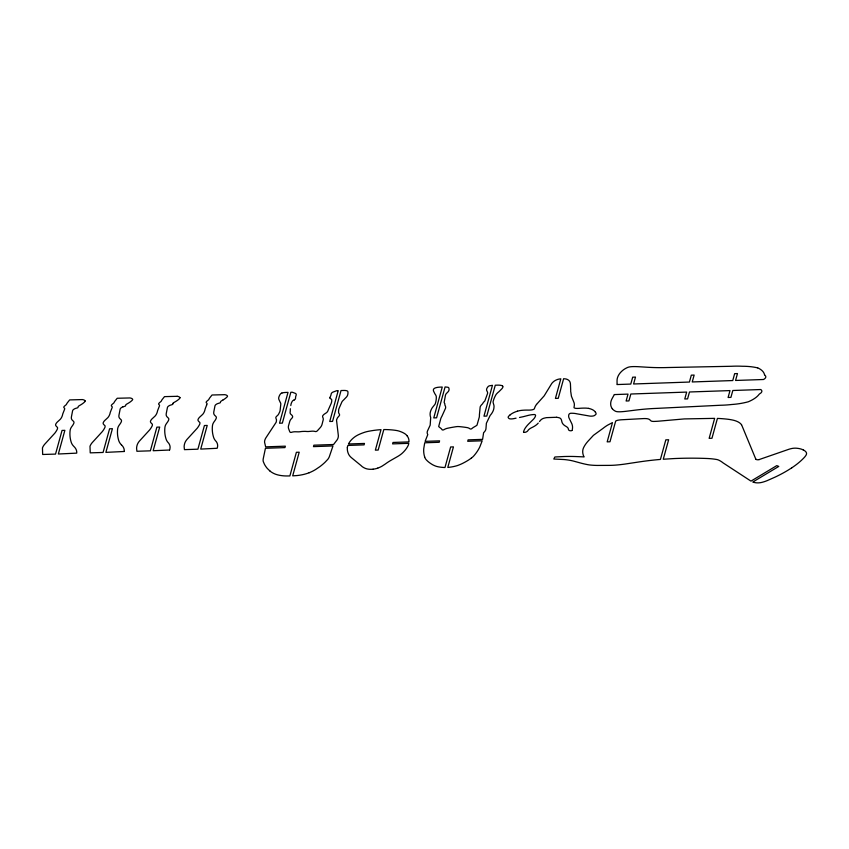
<?xml version="1.0" encoding="UTF-8"?>
<svg xmlns="http://www.w3.org/2000/svg" width="849" height="849" viewBox="0 0 849 849"><rect width="100%" height="100%" fill="white"/><g stroke="black" fill="none" stroke-linecap="round" stroke-linejoin="round"><path stroke-width="1.27" d="M290.814 405.546L290.889 405.015A37.589 16.237 -6.2 0 1 292.332 401.206A4.723 2.038 -6.2 0 1 294.157 399.964M290.337 408.709L290.241 411.457A15.707 6.792 -6.2 0 0 290.454 413.877L292.003 415.32A14.486 6.261 -6.2 0 1 292.555 416.371A5.603 2.42 -6.2 0 1 292.544 417.241A15.558 6.718 -6.2 0 1 291.695 418.44A19.272 8.331 -6.2 0 0 289.891 421.019L288.533 425.689A28.335 12.247 -6.2 0 0 288.575 428.618L289.721 431.589A6.198 2.674 -6.2 0 0 290.326 432.321L290.814 432.428A1.772 0.764 -6.2 0 0 291.568 432.311A5.253 2.271 -6.2 0 1 295.155 431.759L298.19 431.844A8.511 3.683 -6.2 0 0 300.387 431.685A8.681 3.757 -6.2 0 1 303.539 431.409A8.681 3.746 -6.2 0 1 306.585 431.472A8.511 3.683 -6.2 0 0 308.728 431.483L311.88 431.186A5.264 2.271 -6.2 0 1 315.212 431.504A1.772 0.764 -6.2 0 0 315.934 431.557L316.486 431.419A6.198 2.674 -6.2 0 0 317.505 430.623L320.328 427.525A28.282 12.215 -6.2 0 0 321.994 424.532L323.204 419.873A19.272 8.331 -6.2 0 0 322.8 417.368A15.558 6.728 -6.2 0 1 322.609 416.201A5.603 2.42 -6.2 0 1 323.076 415.32A14.571 6.293 -6.2 0 1 324.212 414.206L326.6 412.635A15.707 6.792 -6.2 0 0 328.16 410.152L331.078 403.625A37.611 16.248 -6.2 0 0 331.726 399.847A4.733 2.048 -6.2 0 0 330.558 398.712A2.738 1.178 -6.2 0 1 330.102 398.17A1.56 0.669 -6.2 0 1 329.943 398.022M173.047 403.328L172.888 404.028A1.56 0.679 -6.2 0 1 172.305 404.57L170.331 405.185A5.105 2.207 -6.2 0 0 168.707 406.002A6.516 2.812 -6.2 0 0 167.837 406.745A10.156 4.383 -6.2 0 0 167.327 408.029L166.415 412.731A36.422 15.738 -6.2 0 0 166.202 415.087L166.319 415.554A20.44 8.83 -6.2 0 0 166.988 416.774L168.272 418.016A7.991 3.449 -6.2 0 1 168.802 419.183A16.152 6.983 -6.2 0 1 168.378 420.616A40.062 17.309 -6.2 0 1 166.988 422.823A45.517 19.665 -6.2 0 0 165.491 425.232A41.59 17.967 -6.2 0 0 164.865 427.885A147.949 63.93 -6.2 0 0 166.043 438.965A42.312 18.285 -6.2 0 0 168.718 443.22A34.565 14.932 -6.2 0 1 169.577 449.928L169.598 449.928M124.251 451.488L105.892 452.368L112.408 428.703L109.585 428.798L103.069 452.464L90.227 452.857L89.994 446.309A37.589 16.237 -6.2 0 1 92.159 442.69L102.305 431.6A65.628 28.357 -6.2 0 0 104.841 427.578A9.318 4.022 -6.2 0 0 105.032 426.962A21.257 9.18 -6.2 0 0 105.064 425.965A3.131 1.348 -6.2 0 0 104.82 425.582A25.767 11.133 -6.2 0 1 103.398 424.054A7.683 3.322 -6.2 0 1 103.345 422.452A19.156 8.278 -6.2 0 1 105.647 419.682L107.834 417.655A29.545 12.767 -6.2 0 0 109.425 415.14A47.236 20.408 -6.2 0 0 110.243 412.434L112.174 407.52A6.421 2.77 -6.2 0 0 112.142 406.724A4.998 2.154 -6.2 0 0 111.824 406.384A7.132 3.078 -6.2 0 1 111.378 405.801A3.672 1.581 -6.2 0 1 111.58 405.026A9.35 4.043 -6.2 0 1 112.503 404.071L113.66 403.126A5.434 2.345 -6.2 0 0 114.063 402.585A24.441 10.559 -6.2 0 1 114.859 401.206L117.204 398.266L129.876 397.948A5.136 2.218 -6.2 0 1 132.614 399.274A2.218 0.955 -6.2 0 1 132.624 399.688A10.931 4.723 -6.2 0 1 131.425 400.983A27.837 12.024 -6.2 0 1 127.902 403.434L126.575 404.198A4.988 2.154 -6.2 0 0 125.758 404.952L125.61 405.61A1.56 0.669 -6.2 0 1 125.015 406.204L123.041 406.809M206.583 405.185L207.007 404.251A6.421 2.77 -6.2 0 0 206.976 403.445A4.998 2.154 -6.2 0 0 206.657 403.116A7.132 3.078 -6.2 0 1 206.211 402.532A3.672 1.581 -6.2 0 1 206.413 401.757A9.35 4.043 -6.2 0 1 207.336 400.802L208.493 399.858A5.434 2.345 -6.2 0 0 208.896 399.317A24.441 10.559 -6.2 0 1 209.692 397.937L212.038 394.997L224.709 394.679A5.136 2.218 -6.2 0 1 227.447 396.005A2.207 0.955 -6.2 0 1 227.458 396.419A10.899 4.712 -6.2 0 1 226.258 397.703A27.837 12.024 -6.2 0 1 222.735 400.155M206.551 405.238L205.076 409.165A47.236 20.408 -6.2 0 1 204.259 411.871A29.545 12.767 -6.2 0 1 202.667 414.386L200.481 416.413A19.156 8.278 -6.2 0 0 198.178 419.173A7.683 3.322 -6.2 0 0 198.231 420.775A25.767 11.133 -6.2 0 0 199.653 422.314A3.131 1.348 -6.2 0 1 199.897 422.696A21.257 9.18 -6.2 0 1 199.865 423.683A9.318 4.022 -6.2 0 1 199.674 424.309A65.628 28.357 -6.2 0 1 197.138 428.321L186.992 439.421A37.589 16.237 -6.2 0 0 184.827 443.04A58.889 25.449 -6.2 0 0 184.137 446.691L184.445 449.641L197.902 449.185L204.418 425.529L207.23 425.423L200.725 449.089L217.142 448.283A34.586 14.942 -6.2 0 0 216.272 441.576A42.27 18.264 -6.2 0 1 213.598 437.32A148.044 63.962 -6.2 0 1 212.409 426.24A41.59 17.967 -6.2 0 1 213.025 423.598A45.337 19.591 -6.2 0 1 214.521 421.189A40.232 17.383 -6.2 0 0 215.922 418.971A16.152 6.983 -6.2 0 0 216.346 417.538A7.991 3.449 -6.2 0 0 215.816 416.371L214.532 415.129A20.684 8.936 -6.2 0 1 213.863 413.909L213.746 413.452A36.422 15.738 -6.2 0 1 213.959 411.086L214.871 406.384A10.114 4.372 -6.2 0 1 215.37 405.1A6.452 2.791 -6.2 0 1 216.24 404.357A5.094 2.197 -6.2 0 1 217.875 403.54L219.849 402.935A1.56 0.669 -6.2 0 0 220.411 402.437L220.591 401.683A4.988 2.154 -6.2 0 1 221.409 400.93L222.735 400.155M539.508 421.518L540.07 420.807A14.348 6.198 -6.2 0 1 541.747 419.236A5.678 2.451 -6.2 0 1 543.954 418.217A14.688 6.346 -6.2 0 1 546.597 417.634L556.562 417.284M536.526 404.421L544.198 395.836L551.712 383.557A21.745 9.392 -6.2 0 1 553.548 381.647A11.557 4.988 -6.2 0 1 558.09 379.291A2.961 1.274 -6.2 0 1 558.759 379.153L560.818 378.803L555.426 398.414L558.239 398.319L563.64 378.707L564.627 378.824A8.437 3.651 -6.2 0 1 565.88 378.972L566.124 379.025A10.071 4.351 -6.2 0 1 567.96 379.79A14.603 6.304 -6.2 0 1 569.881 381.806A33.005 14.263 -6.2 0 1 570.443 384.257L570.719 390.625M169.535 450.023L153.181 450.734L159.697 427.068L156.874 427.164L150.369 450.83L136.901 451.275L136.593 448.325A58.889 25.449 -6.2 0 1 137.283 444.674A37.706 16.29 -6.2 0 1 139.448 441.066L149.604 429.965A65.776 28.42 -6.2 0 0 152.13 425.943A9.35 4.043 -6.2 0 0 152.332 425.328A21.045 9.095 -6.2 0 0 152.353 424.341A3.099 1.337 -6.2 0 0 152.109 423.948A25.767 11.133 -6.2 0 1 150.697 422.42A7.673 3.322 -6.2 0 1 150.644 420.817A19.177 8.288 -6.2 0 1 152.937 418.058L155.123 416.021A29.545 12.767 -6.2 0 0 156.715 413.505A47.236 20.408 -6.2 0 0 157.543 410.799L159.463 405.886A6.421 2.77 -6.2 0 0 159.432 405.09A4.998 2.154 -6.2 0 0 159.113 404.75A7.132 3.078 -6.2 0 1 158.667 404.166A3.672 1.581 -6.2 0 1 158.869 403.392A9.403 4.065 -6.2 0 1 159.803 402.437L160.949 401.492A5.434 2.345 -6.2 0 0 161.363 400.951A24.441 10.559 -6.2 0 1 162.148 399.571L164.494 396.632L177.165 396.313M759.165 459.564L788.105 449.546A13.658 5.901 -6.2 0 1 792.223 448.421A7.737 3.343 -6.2 0 1 796.67 448.23A15.112 6.527 -6.2 0 1 803.143 449.864M519.514 417.475L522.464 416.859A37.547 16.227 -6.2 0 0 523.706 416.572L526.412 415.872A25.141 10.857 -6.2 0 1 529.903 415.023A11.44 4.945 -6.2 0 1 532.811 414.62A6.803 2.94 -6.2 0 1 534.52 414.535L535.019 414.673A4.245 1.836 -6.2 0 1 535.517 415.787A24.663 10.655 -6.2 0 1 533.427 419.279L528.842 423.789A66.18 28.59 -6.2 0 0 525.372 427.896A49.826 21.522 -6.2 0 0 523.674 431.409A8.479 3.661 -6.2 0 0 523.536 432.13M516.075 418.175L514.6 418.472A11.557 4.988 -6.2 0 1 512.881 418.79A4.67 2.016 -6.2 0 1 510.143 418.865A2.717 1.178 -6.2 0 1 509.326 418.684A3.269 1.411 -6.2 0 1 508.922 418.43A11.249 4.861 -6.2 0 1 508.19 417.453A3.927 1.698 -6.2 0 1 508.307 416.742A16.237 7.015 -6.2 0 1 509.803 415.129M269.886 470.951L267.35 468.499A91.957 39.733 -6.2 0 1 264.474 464.339L263.264 461.548A35.361 15.282 -6.2 0 1 263.222 458.842L265.44 448.283L284.956 447.603L285.349 446.171L265.641 446.85L264.867 443.475A25.884 11.186 -6.2 0 1 264.623 441.109A35.913 15.515 -6.2 0 1 265.833 437.946L276.116 422.314A9.732 4.203 -6.2 0 0 276.328 421.242A22.753 9.827 -6.2 0 0 276.434 419.533A25.13 10.857 -6.2 0 1 275.84 417.496A3.98 1.719 -6.2 0 1 275.999 417.061A16.333 7.057 -6.2 0 1 277.623 415.405A17.967 7.758 -6.2 0 0 279.056 413.155A30.161 13.032 -6.2 0 0 280.085 410.683L280.817 404.007A16.747 7.238 -6.2 0 0 280.202 402.309L279.204 400.102A18.126 7.832 -6.2 0 1 278.727 397.735A32.962 14.242 -6.2 0 1 279.427 395.698A27.911 12.056 -6.2 0 1 280.51 393.915A3.216 1.39 -6.2 0 1 281.826 393.076M741.517 424.617L755.801 459.118M570.74 391.527L571.419 396.228L574.02 402.596A36.581 15.802 -6.2 0 1 574.264 405.854L574.02 407.414A2.027 0.87 -6.2 0 0 574.264 407.891A6.145 2.653 -6.2 0 0 575.208 408.242A2.388 1.029 -6.2 0 0 576.015 408.369A9.466 4.096 -6.2 0 0 579.283 408.337A27.89 12.056 -6.2 0 1 584.929 408.104A10.963 4.733 -6.2 0 1 588.495 408.401M803.165 449.853A18.381 7.938 -6.2 0 1 805.881 451.848A13.478 5.826 -6.2 0 1 806.539 453.727A15.378 6.643 -6.2 0 1 805.818 455.52A38.874 16.8 -6.2 0 1 803.77 458.014A104.512 45.156 -6.2 0 1 791.767 467.831M791.746 467.82A120.537 52.086 -6.2 0 1 775.211 477.064L767.178 480.63A26.34 11.377 -6.2 0 1 762.593 482.19A8.246 3.566 -6.2 0 1 758.242 482.869A8.193 3.545 -6.2 0 1 754.74 482.561A12.884 5.572 -6.2 0 1 752.776 482.041L778.777 466.419L776.761 465.634L750.972 481.118L722.966 462.801A38.067 16.449 -6.2 0 0 718.891 460.211A9.774 4.224 -6.2 0 0 716.843 459.521A41.527 17.946 -6.2 0 0 707.97 458.534A178.502 77.132 -6.2 0 0 674.223 458.556L663.271 459.235L668.641 439.75L665.818 439.846L660.426 459.426A148.416 64.131 -6.2 0 0 637.44 462.185L624.705 464.106A72.292 31.243 -6.2 0 1 615.822 465.093A40.572 17.532 -6.2 0 1 609.211 465.379L597.176 465.432A42.471 18.349 -6.2 0 1 590.543 465.061A25.343 10.952 -6.2 0 1 586.733 464.467A78.798 34.045 -6.2 0 1 579.315 462.673L573.393 461.06A38.152 16.481 -6.2 0 0 564.15 459.542L553.803 459.022L554.853 456.995L564.129 456.518A78.777 34.034 -6.2 0 1 575.261 456.529L584.165 456.889A29.11 12.576 -6.2 0 1 583.178 454.788A57.403 24.801 -6.2 0 1 582.817 450.14A43.299 18.71 -6.2 0 1 583.932 446.988A78.448 33.896 -6.2 0 1 587.837 441.406L593.451 435.325L603.108 428.31A51.566 22.276 -6.2 0 1 607.555 425.19L612.469 422.6L607.173 441.862L609.985 441.767L615.674 421.093A3.81 1.645 -6.2 0 1 618.412 420.149A11.44 4.945 -6.2 0 1 621.479 419.777L643.616 418.578A11.536 4.988 -6.2 0 1 646.896 418.674A6.134 2.653 -6.2 0 1 649.75 419.756L651.098 420.955A2.006 0.86 -6.2 0 0 651.958 421.263A4.585 1.985 -6.2 0 0 654.048 421.422A39.171 16.927 -6.2 0 0 659.8 421.072L684.305 418.918L714.646 418.366L709.148 438.349L711.971 438.254L717.426 418.408A74.903 32.368 -6.2 0 1 728.187 419.279A34.841 15.049 -6.2 0 1 734.491 420.499A23.05 9.955 -6.2 0 1 741.453 424.638M759.208 459.606A2.505 1.082 -6.2 0 1 755.843 459.107M502.704 386.189A4.447 1.921 -6.2 0 0 501.09 385.393A8.394 3.629 -6.2 0 0 497.302 385.149L495.275 385.223L486.785 416.063L483.962 416.169L492.452 385.319L489.555 385.796A2.197 0.945 -6.2 0 0 488.674 386.157A5.635 2.43 -6.2 0 0 487.644 387.218A15.208 6.569 -6.2 0 0 486.615 390.243L487.549 392.27A16.004 6.909 -6.2 0 1 487.475 393.713L484.875 400.887A19.92 8.607 -6.2 0 1 483.452 402.299L482.497 403.88A19.962 8.628 -6.2 0 0 480.173 406.947L479.398 414.97A41.675 18.009 -6.2 0 1 478.963 418.249L477.011 425.137A9.074 3.927 -6.2 0 1 475.758 426.028L473.455 427.387A19.803 8.554 -6.2 0 0 471.704 428.734L470.962 429.032A1.74 0.753 -6.2 0 1 469.784 428.703A8.182 3.534 -6.2 0 0 467.534 427.673A56.501 24.419 -6.2 0 0 460.689 426.75A13.085 5.656 -6.2 0 0 457.643 426.548A13.085 5.656 -6.2 0 0 454.438 426.973A56.501 24.419 -6.2 0 0 446.956 428.384A8.161 3.523 -6.2 0 0 444.101 429.594A1.74 0.753 -6.2 0 1 442.838 430.008L442.149 429.849A19.803 8.554 -6.2 0 0 441.066 428.501L439.474 427.28A9.074 3.927 -6.2 0 1 438.689 426.453L440.525 419.576A41.675 18.009 -6.2 0 1 441.904 416.265L445.576 408.146A19.962 8.628 -6.2 0 0 444.918 405.175L444.812 403.731A19.92 8.607 -6.2 0 1 444.154 402.288L445.481 395.156A16.004 6.909 -6.2 0 1 446.213 393.692L448.304 391.559A15.218 6.58 -6.2 0 0 448.93 388.545A5.635 2.43 -6.2 0 0 448.527 387.6A2.154 0.934 -6.2 0 0 447.763 387.24L445.078 386.953L436.588 417.804L433.765 417.899L442.255 387.048L440.228 387.123A8.394 3.629 -6.2 0 0 436.492 387.579A4.404 1.9 -6.2 0 0 434.157 388.555A6.75 2.918 -6.2 0 0 433.393 389.765A18.073 7.811 -6.2 0 0 433.584 391.156L434.921 393.894A27.38 11.833 -6.2 0 1 436.29 396.663A96.351 41.633 -6.2 0 1 435.558 402.787A16.099 6.951 -6.2 0 1 434.656 404.75L432.682 407.191A27.794 12.003 -6.2 0 0 431.409 409.282A48.446 20.938 -6.2 0 0 430.698 417.506L430.178 425.19L427.652 430.602A19.973 8.628 -6.2 0 0 427.779 434.603L425.105 441.353L439.591 440.854L439.188 442.287L424.712 442.785L423.768 448.537A114.87 49.635 -6.2 0 0 424.702 457.08M502.714 386.189A6.75 2.918 -6.2 0 1 502.799 387.367A18.073 7.811 -6.2 0 1 501.833 388.8L498.947 391.686A27.38 11.833 -6.2 0 0 496.018 394.605A96.351 41.633 -6.2 0 0 493.365 400.792A16.099 6.951 -6.2 0 0 493.184 402.734L493.842 405.079A27.89 12.045 -6.2 0 1 493.98 407.117A48.467 20.938 -6.2 0 1 490.138 415.448L486.392 423.248L485.968 428.596A19.962 8.628 -6.2 0 1 483.612 432.672L482.593 439.368L468.107 439.867L467.714 441.3L482.19 440.801L479.95 446.595A114.965 49.677 -6.2 0 1 474.262 455.372A31.137 13.457 -6.2 0 1 471.269 458.184M471.259 458.184A59.589 25.746 -6.2 0 1 463.363 463.002A30.447 13.16 -6.2 0 1 458.683 465.093A13.096 5.656 -6.2 0 1 456.157 465.942A22.191 9.594 -6.2 0 1 447.794 467.438L453.451 446.882L450.628 446.977L444.972 467.523A22.191 9.594 -6.2 0 1 437.288 466.589A13.096 5.656 -6.2 0 1 435.176 465.91A30.511 13.181 -6.2 0 1 431.579 464.095A59.589 25.746 -6.2 0 1 426.198 459.733A31.052 13.414 -6.2 0 1 424.702 457.08M294.178 399.975A2.738 1.178 -6.2 0 0 294.921 399.391A1.549 0.669 -6.2 0 0 295.282 399.083A6.792 2.94 -6.2 0 0 295.537 398.234A33.748 14.582 -6.2 0 1 296.089 395.39A9.01 3.895 -6.2 0 0 296.089 394.021A4.553 1.963 -6.2 0 0 295.452 393.416L292.958 392.471A1.613 0.7 -6.2 0 0 291.812 392.238L290.836 392.28L282.346 423.12L279.533 423.216L288.013 392.376L285.943 392.45A7.938 3.428 -6.2 0 0 283.715 392.631A5.317 2.303 -6.2 0 0 281.826 393.076M269.897 470.951A33.62 14.529 -6.2 0 0 274.832 473.933A22.18 9.583 -6.2 0 0 282.537 475.737A19.644 8.49 -6.2 0 0 286.771 475.96L289.88 475.939L296.386 452.305L299.209 452.209L292.703 475.843L295.866 475.642A19.644 8.49 -6.2 0 0 300.302 475.111A22.191 9.583 -6.2 0 0 309.142 472.744M309.163 472.755A33.62 14.529 -6.2 0 0 315.849 469.359L319.797 466.695A91.947 39.733 -6.2 0 0 325.05 462.249L327.82 459.32A35.361 15.282 -6.2 0 0 329.37 456.56L332.978 445.948L313.472 446.627L313.865 445.184L333.572 444.505L336.236 441.013A25.884 11.186 -6.2 0 0 337.806 438.583A35.987 15.547 -6.2 0 0 338.327 435.441L336.533 420.234A9.689 4.181 -6.2 0 1 336.904 419.151A22.753 9.827 -6.2 0 1 337.753 417.411A25.13 10.857 -6.2 0 0 339.483 415.299A3.98 1.719 -6.2 0 0 339.568 414.874A16.333 7.057 -6.2 0 0 338.836 413.293A17.999 7.779 -6.2 0 1 338.624 411.107A30.076 13 -6.2 0 1 338.953 408.656L341.967 401.8A16.8 7.259 -6.2 0 1 343.474 400.123L345.723 397.799A18.105 7.821 -6.2 0 0 347.517 395.369A32.962 14.242 -6.2 0 0 347.931 393.331A27.911 12.056 -6.2 0 0 347.835 391.591A3.216 1.39 -6.2 0 0 346.954 390.827A5.243 2.271 -6.2 0 0 345.15 390.487A7.938 3.428 -6.2 0 0 343.102 390.476L341.033 390.54L332.543 421.391L329.73 421.486L338.21 390.646L337.244 390.678A1.613 0.7 -6.2 0 0 335.949 390.986L332.872 392.132A4.574 1.974 -6.2 0 0 331.895 392.779A9.031 3.905 -6.2 0 0 331.131 394.18A33.663 14.55 -6.2 0 1 330.112 397.045A6.824 2.95 -6.2 0 0 329.9 397.894M377.741 468.128A20.864 9.021 -6.2 0 0 382.167 466.08L385.35 463.989A65.829 28.442 -6.2 0 1 390.689 460.476L397.703 456.465A34.756 15.017 -6.2 0 0 402.649 452.835A63.335 27.37 -6.2 0 0 407.499 446.754A37.165 16.057 -6.2 0 0 408.772 443.337L392.599 443.889L392.991 442.456L408.974 441.904L408.963 441.225A41.421 17.903 -6.2 0 0 407.064 435.77M377.731 468.128A9.572 4.139 -6.2 0 1 373.093 469.189M373.093 469.179A8.384 3.619 -6.2 0 1 369.156 469.242A10.337 4.468 -6.2 0 1 364.964 468.213A23.74 10.262 -6.2 0 1 361.122 465.634L351.337 457.611A39.542 17.086 -6.2 0 1 348.27 453.43A64.779 27.996 -6.2 0 1 347.358 447.561M347.358 447.561A29.97 12.947 -6.2 0 1 347.91 445.438L364.083 444.876L364.476 443.443L348.483 443.995A53.689 23.199 -6.2 0 1 350.764 440.557A40.858 17.649 -6.2 0 1 354.861 436.832A24.048 10.39 -6.2 0 1 359.7 434.157A34.745 15.017 -6.2 0 1 364.688 432.258A18.062 7.8 -6.2 0 1 368.689 431.25A46.122 19.93 -6.2 0 1 378.06 429.891L380.999 429.658L375.354 450.15L378.176 450.055L383.812 429.562A35.393 15.293 -6.2 0 1 389.627 429.743A38.842 16.778 -6.2 0 1 396.175 430.443A16.375 7.079 -6.2 0 1 399.953 431.398A32.251 13.934 -6.2 0 1 404.835 433.712A23.082 9.976 -6.2 0 1 407.053 435.781M764.609 374.727A10.114 4.372 -6.2 0 0 765.48 375.831A9.403 4.065 -6.2 0 1 765.607 377.646A8.341 3.608 -6.2 0 1 763.495 379.503L735.574 380.458L737.473 373.571L734.65 373.666L732.751 380.554L692.243 381.954L694.142 375.067L691.319 375.162L689.43 382.05L633.598 383.981L635.487 377.094L632.675 377.189L630.775 384.077L616.947 384.555A25.215 10.899 -6.2 0 0 617.064 383.217L617.053 380.617A48.393 20.907 -6.2 0 1 619.144 374.303A37.207 16.078 -6.2 0 1 622.826 370.313A21.299 9.201 -6.2 0 1 627.496 367.511A5.179 2.239 -6.2 0 1 630.213 366.81A12.629 5.455 -6.2 0 1 633.832 366.588A36.592 15.813 -6.2 0 1 638.236 366.694L647.341 367.246A105.234 45.464 -6.2 0 0 668.227 367.521L731.36 366.28A50.951 22.01 -6.2 0 1 742.313 366.259A37.685 16.28 -6.2 0 1 757.605 367.872M757.679 367.829A31.806 13.743 -6.2 0 1 764.514 374.738M123.041 406.809A5.094 2.197 -6.2 0 0 121.418 407.637A6.452 2.791 -6.2 0 0 120.547 408.38A10.114 4.372 -6.2 0 0 120.038 409.664L119.125 414.354A36.422 15.738 -6.2 0 0 118.913 416.721L119.03 417.188A20.684 8.936 -6.2 0 0 119.698 418.408L120.983 419.639A7.991 3.449 -6.2 0 1 121.513 420.817A16.152 6.983 -6.2 0 1 121.089 422.25A40.232 17.383 -6.2 0 1 119.688 424.458A45.337 19.591 -6.2 0 0 118.202 426.867A41.59 17.967 -6.2 0 0 117.576 429.52A148.044 63.962 -6.2 0 0 118.754 440.599A42.27 18.264 -6.2 0 0 121.418 444.844M121.449 444.844A36.39 15.728 -6.2 0 1 124.219 451.498M177.197 396.292A5.136 2.218 -6.2 0 1 179.914 397.64M179.967 397.629A2.218 0.955 -6.2 0 1 179.914 398.064A10.867 4.691 -6.2 0 1 178.725 399.348A27.826 12.024 -6.2 0 1 175.191 401.8L173.865 402.564A4.988 2.154 -6.2 0 0 173.047 403.328M85.08 400.919A5.136 2.218 -6.2 0 0 82.364 399.571L69.66 399.911L67.315 402.84A24.441 10.559 -6.2 0 0 66.53 404.23A5.434 2.345 -6.2 0 1 66.126 404.771L65.044 405.652A9.403 4.065 -6.2 0 0 64.036 406.66A3.672 1.581 -6.2 0 0 63.834 407.446A7.132 3.078 -6.2 0 0 64.28 408.029A4.998 2.154 -6.2 0 1 64.598 408.358A6.421 2.77 -6.2 0 1 64.63 409.165L62.709 414.068A47.236 20.408 -6.2 0 1 61.881 416.785A29.545 12.767 -6.2 0 1 60.29 419.289L58.103 421.327A19.156 8.278 -6.2 0 0 55.811 424.086A7.683 3.322 -6.2 0 0 55.854 425.689A25.767 11.133 -6.2 0 0 57.276 427.217A3.099 1.337 -6.2 0 1 57.52 427.609A21.045 9.095 -6.2 0 1 57.499 428.596A9.35 4.043 -6.2 0 1 57.297 429.223A65.776 28.42 -6.2 0 1 54.771 433.234L44.615 444.335A37.643 16.269 -6.2 0 0 42.45 447.954L42.662 454.48L55.535 454.098L62.041 430.432L64.864 430.337L58.348 454.003L76.707 453.133A36.39 15.728 -6.2 0 0 73.905 446.478A42.312 18.285 -6.2 0 1 71.22 442.233A147.949 63.93 -6.2 0 1 70.043 431.154A41.59 17.967 -6.2 0 1 70.658 428.501A45.729 19.76 -6.2 0 1 72.144 426.102A40.062 17.309 -6.2 0 0 73.545 423.884A16.152 6.983 -6.2 0 0 73.98 422.452A7.991 3.449 -6.2 0 0 73.439 421.284L72.154 420.043A20.44 8.83 -6.2 0 1 71.486 418.822L71.369 418.366A36.422 15.738 -6.2 0 1 71.592 415.999L72.494 411.298A10.156 4.383 -6.2 0 1 72.993 410.014A6.484 2.802 -6.2 0 1 73.863 409.271A5.094 2.197 -6.2 0 1 75.497 408.454L77.471 407.838A1.56 0.679 -6.2 0 0 78.034 407.34L78.214 406.597A4.988 2.154 -6.2 0 1 79.031 405.843L80.358 405.069A27.826 12.024 -6.2 0 0 83.881 402.617A10.867 4.691 -6.2 0 0 85.08 401.333A2.218 0.955 -6.2 0 0 85.133 400.908M612.288 408.687A21.299 9.201 -6.2 0 0 615.461 411.224A5.179 2.239 -6.2 0 0 617.679 411.733A12.533 5.412 -6.2 0 0 621.415 411.723A36.592 15.813 -6.2 0 0 625.957 411.298L635.551 410.109A105.244 45.475 -6.2 0 1 656.988 408.369L720.631 405.249A50.951 22.01 -6.2 0 0 731.796 404.495A37.696 16.29 -6.2 0 0 748.266 401.789A31.816 13.743 -6.2 0 0 759.133 394.307A10.103 4.362 -6.2 0 1 760.725 393.129A9.403 4.065 -6.2 0 0 761.861 391.272A8.341 3.608 -6.2 0 0 760.736 389.532L732.814 390.498L730.915 397.385L728.102 397.481L729.991 390.593L689.484 391.983L687.584 398.881L684.772 398.977L686.661 392.089L630.839 394.01L628.939 400.898L626.116 401.004L628.016 394.106L614.188 394.583A25.215 10.899 -6.2 0 1 613.572 395.931L612.108 398.584A48.393 20.907 -6.2 0 0 610.739 404.877A37.197 16.078 -6.2 0 0 612.267 408.687M536.526 404.421A36.825 15.908 -6.2 0 0 534.658 407.913A17.341 7.492 -6.2 0 1 534.286 408.783A2.006 0.87 -6.2 0 1 533.766 409.292A5.083 2.197 -6.2 0 1 532.227 409.812A6.856 2.961 -6.2 0 1 529.967 410.067A15.484 6.696 -6.2 0 1 527.632 410.088A24.26 10.485 -6.2 0 0 521.721 410.343A10.39 4.489 -6.2 0 0 517.561 411.171M509.867 415.14A17.054 7.365 -6.2 0 1 517.529 411.149M523.631 432.268A1.91 0.828 -6.2 0 0 526.083 432.024A5.306 2.292 -6.2 0 0 527.834 430.719A15.229 6.58 -6.2 0 1 528.63 429.711A13.372 5.773 -6.2 0 1 531.177 427.928L533.289 426.856A23.443 10.135 -6.2 0 0 538.245 423.078M556.562 417.284A11.631 5.02 -6.2 0 1 559.247 417.804A6.155 2.664 -6.2 0 1 560.828 418.844A20.811 8.989 -6.2 0 1 561.603 420.637L562.017 422.261A23.432 10.124 -6.2 0 0 564.978 425.774A36.507 15.77 -6.2 0 1 567.111 427.121A12.533 5.412 -6.2 0 1 568.278 428.639L568.469 429.594A4.892 2.112 -6.2 0 0 569.732 430.645A1.9 0.817 -6.2 0 0 571.833 430.592M572.014 430.443A15.186 6.559 -6.2 0 0 572.375 429.201A50.017 21.618 -6.2 0 0 571.865 423.821L569.148 418.217A24.568 10.613 -6.2 0 1 568.862 414.641A4.256 1.836 -6.2 0 1 569.997 413.463L570.581 413.293A6.803 2.94 -6.2 0 1 572.279 413.261A12.395 5.359 -6.2 0 1 576.789 413.803L589.705 416.063A5.55 2.398 -6.2 0 0 592.284 416.106A4.128 1.783 -6.2 0 0 593.791 415.819A1.443 0.626 -6.2 0 0 594.279 415.607L594.629 415.394A11.345 4.903 -6.2 0 0 595.796 414.429A3.916 1.687 -6.2 0 0 596.062 413.612A16.29 7.036 -6.2 0 0 595.446 412.179M588.548 408.358A16.863 7.291 -6.2 0 1 595.351 412.19"/></g></svg>
